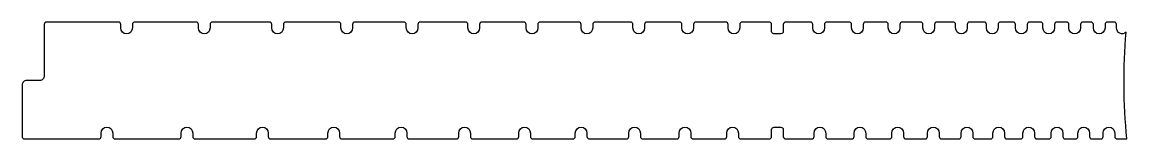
# Model space of a CAD drawing. Header units: millimetres. Extents: x -1 to 473, y 0 to 50.
import ezdxf

# ---------------------------------------------------------------- set-up
doc = ezdxf.new("R2010")
doc.units = ezdxf.units.MM

msp = doc.modelspace()

# ---------------------------------------------------------------- linework, layer by layer
msp.add_lwpolyline([(463.26, 49), (463.26, 47.5, -0.999921), (458.26, 47.5), (458.26, 49, 0.414214), (457.26, 50), (453.77, 50, 0.414214), (452.77, 49), (452.77, 47.5, -1), (447.77, 47.5), (447.77, 49, 0.414214), (446.77, 50), (442.66, 50, 0.414214), (441.66, 49), (441.66, 47.5, -1), (436.66, 47.5), (436.66, 49, 0.414214), (435.66, 50), (430.89, 50, 0.414214), (429.89, 49), (429.89, 47.5, -1), (424.89, 47.5), (424.89, 49, 0.414214), (423.89, 50), (418.41, 50, 0.414214), (417.41, 49), (417.41, 47.5, -1), (412.41, 47.5), (412.41, 49, 0.414214), (411.41, 50), (405.19, 50, 0.414214), (404.19, 49), (404.19, 47.5, -1), (399.19, 47.5), (399.19, 49, 0.414214), (398.19, 50), (391.19, 50, 0.414214), (390.19, 49), (390.19, 47.5, -1), (385.19, 47.5), (385.19, 49, 0.414214), (384.19, 50), (376.36, 50, 0.414214), (375.36, 49), (375.36, 47.5, -1), (370.36, 47.5), (370.36, 49, 0.414214), (369.36, 50), (360.64, 50, 0.414214), (359.64, 49), (359.64, 47.5, -1), (354.64, 47.5), (354.64, 49, 0.414214), (353.64, 50), (343.99, 50, 0.414214), (342.99, 49), (342.99, 47.5, -1), (337.99, 47.5), (337.99, 49, 0.414214), (336.99, 50), (326.35, 50, 0.414214), (325.35, 49), (325.35, 46, -0.414214), (324.35, 45), (321.35, 45, -0.414214), (320.35, 46), (320.35, 49, 0.414214), (319.35, 50), (307.66, 50, 0.414214), (306.66, 49), (306.66, 47.5, -1), (301.66, 47.5), (301.66, 49, 0.414214), (300.66, 50), (287.85, 50, 0.414214), (286.85, 49), (286.85, 47.5, -1), (281.85, 47.5), (281.85, 49, 0.414214), (280.85, 50), (266.87, 50, 0.414214), (265.87, 49), (265.87, 47.5, -1), (260.87, 47.5), (260.87, 49, 0.414214), (259.87, 50), (244.65, 50, 0.414214), (243.65, 49), (243.65, 47.5, -1), (238.65, 47.5), (238.65, 49, 0.414214), (237.65, 50), (221.1, 50, 0.414214), (220.1, 49), (220.1, 47.5, -1), (215.1, 47.5), (215.1, 49, 0.414214), (214.1, 50), (196.15, 50, 0.414214), (195.15, 49), (195.15, 47.5, -1), (190.15, 47.5), (190.15, 49, 0.414214), (189.15, 50), (169.72, 50, 0.414214), (168.72, 49), (168.72, 47.5, -1), (163.72, 47.5), (163.72, 49, 0.414214), (162.72, 50), (141.71, 50, 0.414214), (140.71, 49), (140.71, 47.5, -1), (135.71, 47.5), (135.71, 49, 0.414214), (134.71, 50), (112.04, 50, 0.414214), (111.04, 49), (111.04, 47.5, -1), (106.04, 47.5), (106.04, 49, 0.414214), (105.04, 50), (80.61, 50, 0.414214), (79.61, 49), (79.61, 47.5, -1), (74.61, 47.5), (74.61, 49, 0.414214), (73.61, 50), (47.3, 50, 0.414214), (46.3, 49), (46.3, 47.5, -1), (41.3, 47.5), (41.3, 49, 0.414214), (40.3, 50), (9.52, 50, 0.414214), (8.52, 49), (8.52, 27, -0.414214), (6.52, 25), (1, 25, 0.414214), (-1, 23), (-1, 1, 0.414214), (0, 0), (31.85, 0, 0.414214), (32.85, 1), (32.85, 2.5, -1), (37.85, 2.5), (37.85, 1, 0.414214), (38.85, 0), (66.17, 0, 0.414214), (67.17, 1), (67.17, 2.5, -1), (72.17, 2.5), (72.17, 1, 0.414214), (73.17, 0), (98.55, 0, 0.414214), (99.55, 1), (99.55, 2.5, -1), (104.55, 2.5), (104.55, 1, 0.414214), (105.55, 0), (129.12, 0, 0.414214), (130.12, 1), (130.12, 2.5, -1), (135.12, 2.5), (135.12, 1, 0.414214), (136.12, 0), (157.97, 0, 0.414214), (158.97, 1), (158.97, 2.5, -1), (163.97, 2.5), (163.97, 1, 0.414214), (164.97, 0), (185.21, 0, 0.414214), (186.21, 1), (186.21, 2.5, -1), (191.21, 2.5), (191.21, 1, 0.414214), (192.21, 0), (210.91, 0, 0.414214), (211.91, 1), (211.91, 2.5, -1), (216.91, 2.5), (216.91, 1, 0.414214), (217.91, 0), (235.18, 0, 0.414214), (236.18, 1), (236.18, 2.5, -1), (241.18, 2.5), (241.18, 1, 0.414214), (242.18, 0), (258.08, 0, 0.414214), (259.08, 1), (259.08, 2.5, -1), (264.08, 2.5), (264.08, 1, 0.414214), (265.08, 0), (279.69, 0, 0.414214), (280.69, 1), (280.69, 2.5, -1), (285.69, 2.5), (285.69, 1, 0.414214), (286.69, 0), (300.09, 0, 0.414214), (301.09, 1), (301.09, 2.5, -1), (306.09, 2.5), (306.09, 1, 0.414214), (307.09, 0), (319.35, 0, 0.414214), (320.35, 1), (320.35, 4, -0.414214), (321.35, 5), (324.35, 5, -0.414214), (325.35, 4), (325.35, 1, 0.414214), (326.35, 0), (337.53, 0, 0.414214), (338.53, 1), (338.53, 2.5, -1), (343.53, 2.5), (343.53, 1, 0.414214), (344.53, 0), (354.68, 0, 0.414214), (355.68, 1), (355.68, 2.5, -1), (360.68, 2.5), (360.68, 1, 0.414214), (361.68, 0), (370.88, 0, 0.414214), (371.88, 1), (371.88, 2.5, -1), (376.88, 2.5), (376.88, 1, 0.414214), (377.88, 0), (386.16, 0, 0.414214), (387.16, 1), (387.16, 2.5, -1), (392.16, 2.5), (392.16, 1, 0.414214), (393.16, 0), (400.59, 0, 0.414214), (401.59, 1), (401.59, 2.5, -1), (406.59, 2.5), (406.59, 1, 0.414214), (407.59, 0), (414.21, 0, 0.414214), (415.21, 1), (415.21, 2.5, -1), (420.21, 2.5), (420.21, 1, 0.414214), (421.21, 0), (427.06, 0, 0.414214), (428.06, 1), (428.06, 2.5, -1), (433.06, 2.5), (433.06, 1, 0.414214), (434.06, 0), (439.19, 0, 0.414214), (440.19, 1), (440.19, 2.5, -1), (445.19, 2.5), (445.19, 1, 0.414214), (446.19, 0), (450.64, 0, 0.414214), (451.64, 1), (451.64, 2.5, -1), (456.64, 2.5), (456.64, 1, 0.414214), (457.64, 0), (461.45, 0, 0.414214), (462.45, 1), (462.45, 2.52, -1), (467.45, 2.52), (467.45, 1, 0.414219), (468.45, 0), (472.65, 0, -0.04746), (472.34, 45.65, -0.650595), (468.16, 47.5), (468.16, 49, 0.414167), (467.16, 50), (464.26, 50, 0.414214)], format="xyb", close=True)

doc.saveas('drawing.dxf')
